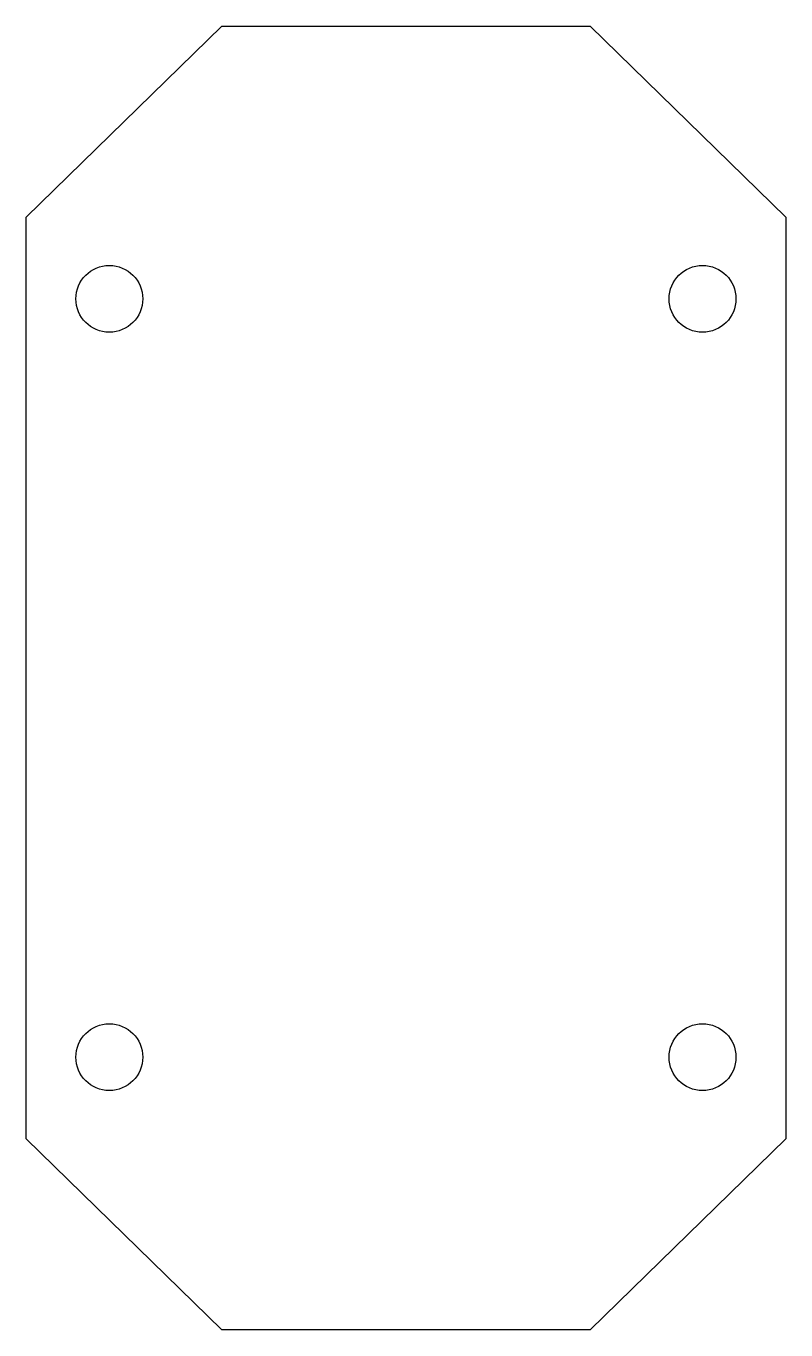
# Model space of a CAD drawing. Header units: metres. Extents: x 0 to 55.7, y -81.6 to 14.
import ezdxf

# ---------------------------------------------------------------- set-up
doc = ezdxf.new("R2010")
doc.units = ezdxf.units.M

msp = doc.modelspace()

# ---------------------------------------------------------------- linework, layer by layer
for p, q in [((0, 0), (14.35, 14)), ((14.35, 14), (41.34, 14)), ((41.34, 14), (55.69, 0)), ((0, -67.6), (0, 0)), ((0, 0), (0, 0)), ((55.69, 0), (55.69, -67.6)), ((14.35, -81.6), (0, -67.6)), ((55.69, -67.6), (41.34, -81.6)), ((41.34, -81.6), (14.35, -81.6))]:
    msp.add_line(p, q)
for centre in [(6.1, -6), (49.58, -6), (6.1, -61.6), (49.58, -61.6)]:
    msp.add_circle(centre, 2.45)

doc.saveas('drawing.dxf')
